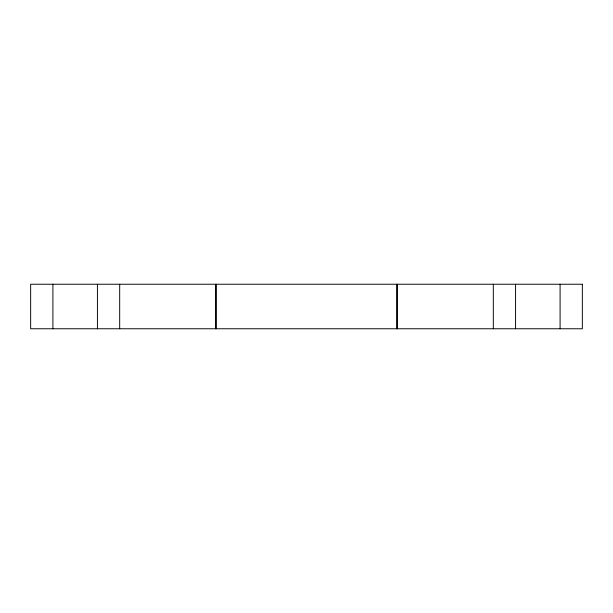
<?xml version="1.0" encoding="UTF-8"?>
<svg xmlns="http://www.w3.org/2000/svg" width="613" height="613" viewBox="0 0 613 613"><rect width="100%" height="100%" fill="white"/><g stroke="black" fill="none" stroke-linecap="round" stroke-linejoin="round"><path stroke-width="0.92" d="M560.09 284.24L560.09 328.76M515.571 284.24L515.571 328.76M493.312 284.24L493.312 328.76M397.124 284.24L397.124 328.76M396.925 284.24L396.925 328.76M216.075 284.24L216.075 328.76M215.86 284.24L215.86 328.76M119.688 284.24L119.688 328.76M97.429 284.24L97.429 328.76M52.91 284.24L52.91 328.76M582.35 284.24L30.65 284.24L30.65 328.76L582.35 328.76L582.35 284.24"/></g></svg>
